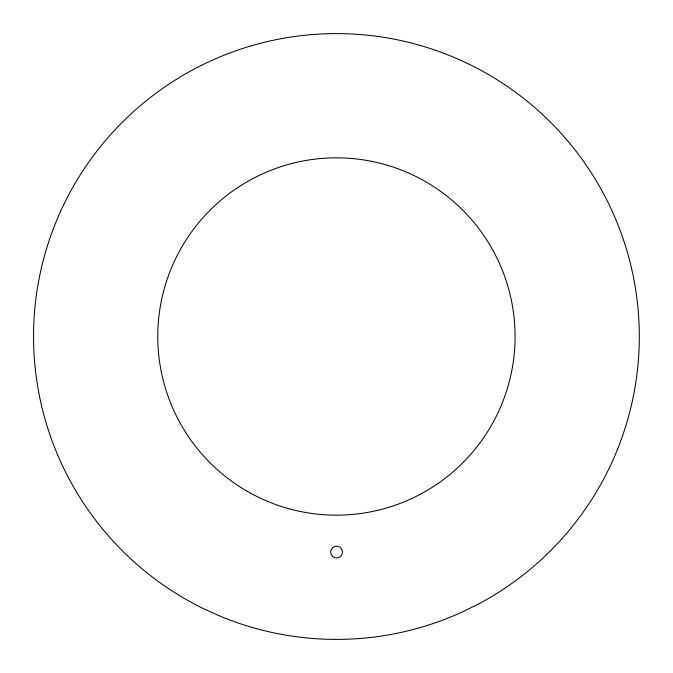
<?xml version="1.0" encoding="UTF-8"?>
<svg xmlns="http://www.w3.org/2000/svg" width="673" height="673" viewBox="0 0 673 673"><rect width="100%" height="100%" fill="white"/><g stroke="black" fill="none" stroke-linecap="round" stroke-linejoin="round"><path stroke-width="1.01" d="M479.47 603.479L462.25 612.018A302.892 302.892 0 0 1 219.406 615.871L201.925 607.887A302.892 302.892 0 0 1 98.334 149.263A302.892 302.892 0 0 1 568.449 141.81A302.892 302.892 0 0 1 479.47 603.479M247.092 491.223A178.656 178.656 0 0 0 515.081 336.5A178.656 178.656 0 0 0 247.092 181.777A178.656 178.656 0 0 0 247.092 491.223M332.395 556.268A5.914 5.914 0 0 0 342.288 553.618A5.914 5.914 0 0 0 335.045 546.367A5.914 5.914 0 0 0 332.395 556.268"/></g></svg>
